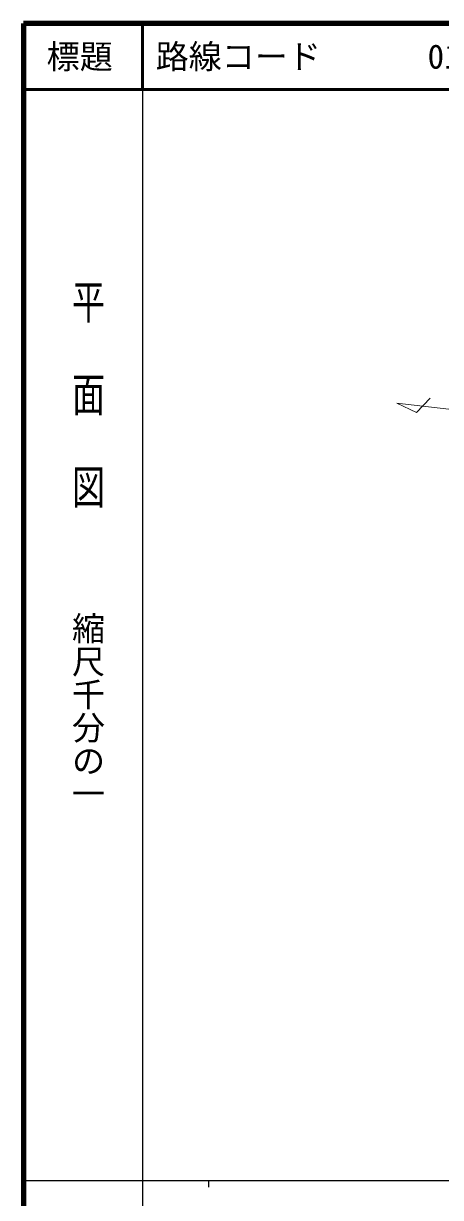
# Model space of a CAD drawing. Units: millimetres, scale not verified. Extents: x 40000 to 680000, y 20000 to 380000.
# Drawn here: x 40000 to 103095, y 202409 to 380000 of the extents above; entities that cross this region are included whole.
import ezdxf
from ezdxf.enums import TextEntityAlignment as Align

# ---------------------------------------------------------------- set-up
doc = ezdxf.new("R2010")
doc.units = ezdxf.units.MM
doc.header["$LTSCALE"] = 1000
for name, color, linetype, lineweight in [('M-BMK-SRVR', 3, 'Continuous', 13), ('M-TTL', 2, 'Continuous', 140), ('M-TTL-BAND', 7, 'Continuous', 25), ('M-TTL-LINE', 7, 'Continuous', 50), ('M-TTL-TXT', 7, 'Continuous', 13)]:
    doc.layers.add(name, color=color, linetype=linetype, lineweight=lineweight)
doc.styles.add('@ＭＳ ゴシック', font='')
doc.styles.add('ＭＳ ゴシック', font='')
doc.styles.get('@ＭＳ ゴシック').set_extended_font_data('@MS Gothic')
doc.styles.get('ＭＳ ゴシック').set_extended_font_data('MS Gothic')

msp = doc.modelspace()

# ---------------------------------------------------------------- linework, layer by layer
at = {"layer": 'M-BMK-SRVR'}
for p, q in [((99479, 321163), (101504, 323322)), ((116769, 320192), (96507, 322581)), ((96507, 322581), (99479, 321163))]:
    msp.add_line(p, q, dxfattribs=at)
at = {"layer": 'M-TTL'}
for p, q in [((40000, 380000), (40000, 20000)), ((680000, 380000), (40000, 380000))]:
    msp.add_line(p, q, dxfattribs=at)
at = {"layer": 'M-TTL-BAND'}
for p, q in [((58000, 370000), (58000, 20000)), ((40000, 205000), (579000, 205000)), ((68000, 205000), (68000, 204000))]:
    msp.add_line(p, q, dxfattribs=at)
at = {"layer": 'M-TTL-LINE'}
for p, q in [((58000, 380000), (58000, 370000)), ((40000, 370000), (680000, 370000))]:
    msp.add_line(p, q, dxfattribs=at)

# ---------------------------------------------------------------- texts
at = {"layer": 'M-TTL-BAND', "style": '@ＭＳ ゴシック', "width": 1.4}
msp.add_text('平  面  図', height=3666, rotation=270, dxfattribs=at).set_placement((49777, 306475), align=Align.MIDDLE_RIGHT)
at = {"layer": 'M-TTL-BAND', "style": '@ＭＳ ゴシック'}
msp.add_text('縮尺千分の一', height=3666, rotation=270, dxfattribs=at).set_placement((49777, 261030), align=Align.MIDDLE_RIGHT)
at = {"layer": 'M-TTL-TXT', "style": 'ＭＳ ゴシック'}
msp.add_text('標題', height=3666, dxfattribs=at).set_placement((48500, 375000), align=Align.MIDDLE_CENTER)
for s, p in [('路線コード', (60000, 375000)), ('014', (101142, 375000))]:
    msp.add_text(s, height=3666, dxfattribs=at).set_placement(p, align=Align.MIDDLE_LEFT)

doc.saveas('drawing.dxf')
